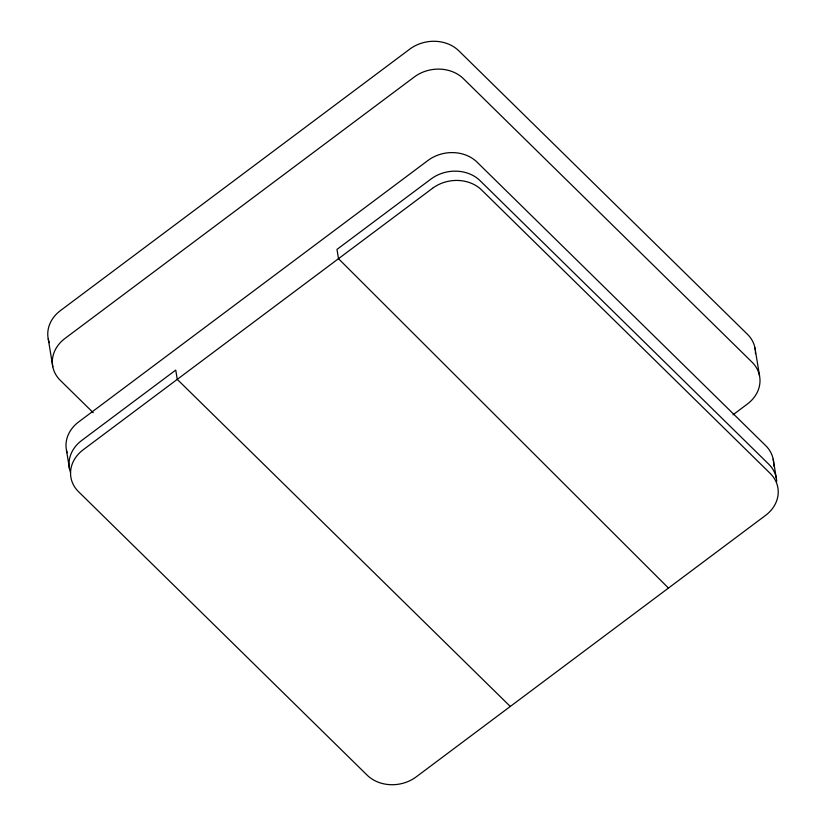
<?xml version="1.0" encoding="UTF-8"?>
<svg xmlns="http://www.w3.org/2000/svg" width="826" height="826" viewBox="0 0 826 826"><rect width="100%" height="100%" fill="white"/><g stroke="black" fill="none" stroke-linecap="round" stroke-linejoin="round"><path stroke-width="1.24" d="M732.972 414.828L747.354 404.059A34.991 29.509 -9.3 0 0 752.021 362.139L463.396 78.656A34.991 29.509 -9.3 0 0 414.322 76.963L64.975 338.443A34.991 29.509 -9.3 0 0 60.308 380.373L93.214 412.69M510.292 706.467L177.26 379.371L175.742 370.089L81.681 440.485A34.991 29.509 -9.3 0 0 70.561 472.534M668.461 588.071L338.495 258.683L336.977 249.411L431.027 179.005A34.991 29.509 -9.3 0 1 480.102 180.698L768.738 464.181A34.991 29.509 -9.3 0 1 776.698 481.62M754.964 347.911L759.528 375.737M773.198 459.225L776.233 477.779M48.249 338.939L52.802 366.775M66.472 450.263L69.508 468.817M67.112 452.762A34.991 29.509 -9.3 0 1 78.646 421.941L427.992 160.451A34.991 29.509 -9.3 0 1 477.067 162.144L765.692 445.627A34.991 29.509 -9.3 0 1 773.611 465.978M755.429 351.742A34.991 29.509 -9.3 0 1 755.439 353.683M755.346 350.461A34.991 29.509 -9.3 0 0 747.468 334.313L458.843 50.83A34.991 29.509 -9.3 0 0 409.768 49.137L60.422 310.617A34.991 29.509 -9.3 0 0 49.292 342.666M432.545 188.287L83.199 449.767A34.991 29.509 -9.3 0 0 78.532 491.687L367.157 775.17A34.991 29.509 -9.3 0 0 416.232 776.863L765.578 515.383A34.991 29.509 -9.3 0 0 770.255 473.463L481.62 189.98A34.991 29.509 -9.3 0 0 432.545 188.287"/></g></svg>
